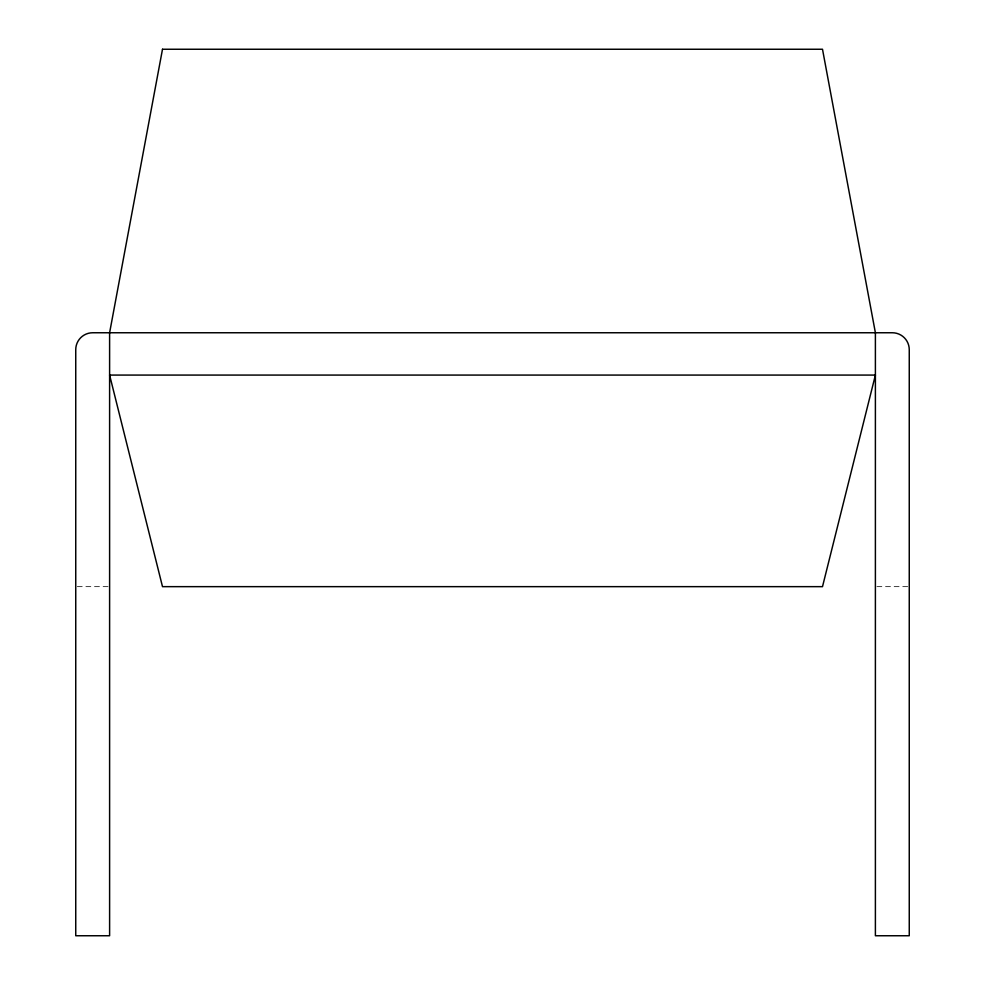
<?xml version="1.0" encoding="UTF-8"?>
<svg xmlns="http://www.w3.org/2000/svg" width="985" height="985" viewBox="0 0 985 985"><rect width="100%" height="100%" fill="white"/><g stroke="black" fill="none" stroke-linecap="round" stroke-linejoin="round"><path stroke-width="0.74" stroke-dasharray="4.92 3.69" d="M77.286 586.654L109.606 586.654M876.933 586.654L907.714 586.654"/><path stroke-width="1.48" d="M162.5 49.25L109.606 332.758L109.606 935.75L75.746 935.75L75.746 349.687A16.93 16.93 0 0 1 92.676 332.758L892.324 332.758A16.93 16.93 0 0 1 909.254 349.687L909.254 935.75L875.394 935.75L875.394 332.758L822.5 49.25L162.5 49.25M875.394 375.076L822.5 586.654L162.5 586.654L109.606 375.076L875.394 375.076"/></g></svg>
